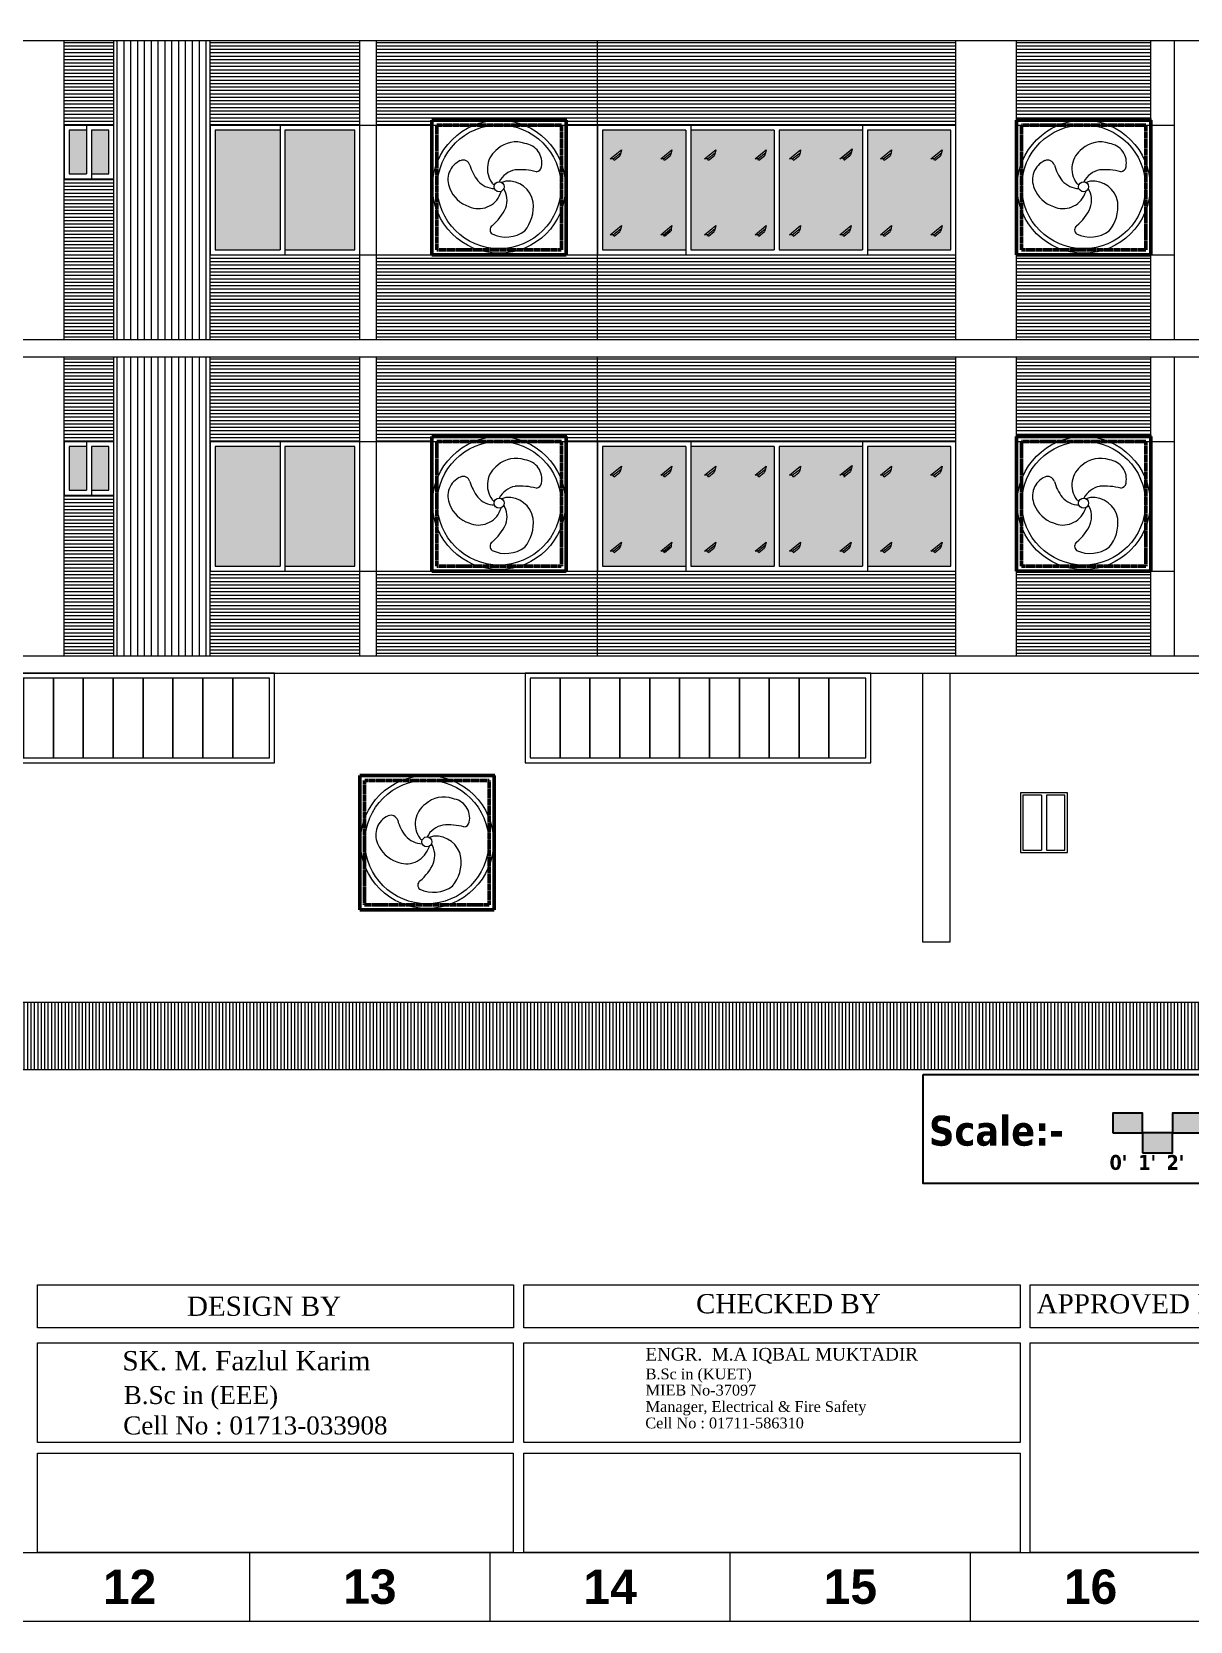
# Model space of a CAD drawing. Header units: inches. Extents: x -250485 to 735580, y -140410 to 288049.
# Drawn here: x 57502 to 57968, y 20931 to 21569 of the extents above; entities that cross this region are included whole.
import ezdxf

# ---------------------------------------------------------------- set-up
doc = ezdxf.new("R2010")
doc.units = ezdxf.units.IN
doc.header["$MEASUREMENT"] = 0
doc.linetypes.add('BORDER2', pattern=[0.875, 0.25, -0.125, 0.25, -0.125, 0, -0.125])
for name, color, linetype, lineweight in [('AN-TEXT', 251, 'Continuous', 15), ('DIM 01', 250, 'Continuous', 9), ('DIM_WORKING', 7, 'Continuous', 0), ('FIX', 251, 'Continuous', 0), ('Inline', 7, 'Continuous', 0), ('Layer1', 134, 'Continuous', 0), ('Line.1', 36, 'Continuous', 0), ('MAN', 215, 'Continuous', 0), ('Outline', 7, 'Continuous', 0), ('Rack', 160, 'BORDER2', 0), ('Scale', 7, 'Continuous', 0), ('Scale_Text', 7, 'Continuous', 0), ('St_Rod-Dim', 190, 'Continuous', 0), ('TEXT_TITLEBOX', 7, 'Continuous', 13), ('Titelblk', 7, 'Continuous', 25), ('TITLE', 7, 'Continuous', 20), ('Win', 5, 'Continuous', 0), ('window', 140, 'Continuous', 0)]:
    doc.layers.add(name, color=color, linetype=linetype, lineweight=lineweight)
doc.styles.add('isop', font='isocpeur.ttf')
doc.styles.add('SHT-TEXT-1', font='times.ttf', dxfattribs={"height": 12})
doc.styles.get("Standard").update_dxf_attribs({"font": 'arialbd.ttf', "height": 24})
pattern_1 = [(0, (48924.7229, 18004.5232), (4e-16, 1.375), [])]
pattern_2 = [(270, (46652.024, 24522.1427), (2.75, -7e-16), [])]
pattern_3 = [(0, (48924.7229, 18131.5232), (4e-16, 1.375), [])]

# ---------------------------------------------------------------- blocks, each defined once
blk = doc.blocks.new('g8')
at = {"layer": 'Rack', "lineweight": 50}
for p, q in [((-2237.15, -159.93), (-2182.83, -159.93)), ((-2183.15, -159.93), (-2237.15, -159.93)), ((-2237.15, -159.93), (-2237.15, -213.93)), ((-2237.15, -159.93), (-2183.15, -159.93)), ((-2237.15, -213.93), (-2237.15, -159.93)), ((-2185.15, -161.93), (-2235.15, -161.93)), ((-2235.15, -161.93), (-2235.15, -211.93)), ((-2185.15, -211.93), (-2185.15, -161.93)), ((-2183.15, -213.93), (-2183.15, -159.93)), ((-2183.15, -159.93), (-2183.15, -213.93)), ((-2237.15, -213.93), (-2183.15, -213.93)), ((-2183.15, -213.93), (-2237.15, -213.93)), ((-2235.15, -211.93), (-2185.15, -211.93))]:
    blk.add_line(p, q, dxfattribs=at)
at = {"layer": 'St_Rod-Dim'}
blk.add_circle((-2210.15, -186.63), 2.02, dxfattribs=at)
for centre, radius, start, end in [((-2205.02, -179.42), 9.83, 125.45733, 215.86411), ((-2203.43, -179.61), 10.97, 70.7391, 131.65081), ((-2200.81, -177.04), 7.85, 348.20588, 82.73372), ((-2222.33, -183.81), 8.37, 113.89653, 204.41673), ((-2224.59, -178.77), 2.84, 17.31439, 113.28367), ((-2204.7, -173.24), 17.81, 195.23483, 218.03396), ((-2211.86, -178.3), 9.06, 220.74847, 268.97354), ((-2202.02, -188.79), 9.06, 100.74847, 152.54319), ((-2206.3, -190.13), 5.87, 101.26979, 117.92253), ((-2206.54, -194.55), 10.22, 9.73521, 95.06303), ((-2201.62, -205.54), 25.74, 75.72027, 94.65583), ((-2195.41, -178.28), 2.32, 273.61749, 350.81204), ((-2218.33, -182.76), 12.47, 201.21481, 251.62959), ((-2218.4, -186.05), 9.37, 245.71292, 338.35315), ((-2223.6, -197.06), 15.93, 43.69926, 48.22003), ((-2213.52, -187.08), 4.53, 327.67715, 343.07376), ((-2216.03, -192.07), 9.06, 340.74847, 31.19176), ((-2225.17, -187.27), 19.34, 309.05993, 336.23344), ((-2211.55, -194.62), 15.19, 320.24426, 6.80133), ((-2211.73, -203.94), 2.07, 127.27682, 232.90318), ((-2207.47, -194.06), 12.78, 244.47868, 306.47052)]:
    blk.add_arc(centre, radius, start, end, dxfattribs=at)
at = {"layer": 'Win'}
for radius in [26.7, 24.85]:
    blk.add_circle((-2210.15, -186.63), radius, dxfattribs=at)
blk = doc.blocks.new('PAGE')
at = {"layer": 'Inline', "color": 252, "lineweight": 15}
blk.add_lwpolyline([(178051640.63, 22656441.11), (178051640.63, 22657235.79), (178050505.36, 22657235.79), (178050505.36, 22656441.11)], close=True, dxfattribs=at)
at = {"layer": 'Outline', "color": 252, "lineweight": 15}
blk.add_line((178050483.42, 22656424.24), (178051662.57, 22656424.24), dxfattribs=at)
at = {"layer": 'Scale', "color": 252, "lineweight": 9}
for p, q in [((178051190.99, 22656424.24), (178051190.99, 22656441.11)), ((178051249.99, 22656424.24), (178051249.99, 22656441.11)), ((178051308.99, 22656424.24), (178051308.99, 22656441.11)), ((178051367.98, 22656424.24), (178051367.98, 22656441.11))]:
    blk.add_line(p, q, dxfattribs=at)
at = {"layer": 'Scale_Text', "color": 252, "lineweight": 13, "char_height": 8.435, "width": 2.5102, "attachment_point": 5}
for s, insert in [('12', (178051161.49, 22656432.67)), ('13', (178051220.49, 22656432.67)), ('14', (178051279.49, 22656432.67)), ('15', (178051338.49, 22656432.67)), ('16', (178051397.48, 22656432.67))]:
    blk.add_mtext(s, dxfattribs=dict(at, insert=insert))
blk = doc.blocks.new('Title')
at = {"layer": 'Titelblk', "color": 3, "linetype": 'Continuous', "lineweight": 0, "xscale": 3.014611567961765, "yscale": 3.014611567959946, "zscale": 3.014611567966516}
blk.add_blockref('PAGE', (-536855255.8, -68388224), dxfattribs=at)

msp = doc.modelspace()

# ---------------------------------------------------------------- hatches: boundary and pattern name
at = {"layer": 'DIM 01', "lineweight": -2}
h = msp.add_hatch(color=2, dxfattribs=at)
h.dxf.hatch_style = 1
h.paths.add_polyline_path([(57948.37, 21135.07), (57936.37, 21135.07), (57936.37, 21127.13), (57948.37, 21127.13)])
h.paths.add_polyline_path([(57972.37, 21135.07), (57960.37, 21135.07), (57960.37, 21127.13), (57972.37, 21127.13)])
h.paths.add_polyline_path([(57984.37, 21127.13), (57972.37, 21127.13), (57972.37, 21119.19), (57984.37, 21119.19)])
h.paths.add_polyline_path([(57960.37, 21127.13), (57948.37, 21127.13), (57948.37, 21119.19), (57960.37, 21119.19)])
h.paths.add_polyline_path([(57996.37, 21135.07), (57984.37, 21135.07), (57984.37, 21127.13), (57996.37, 21127.13)])
at = {"layer": 'DIM_WORKING', "ltscale": 30}
h = msp.add_hatch(color=256, dxfattribs=at)
h.set_gradient(color1=(191, 203, 212), one_color=1, tint=1, name='CURVED')
h.paths.add_polyline_path([(57524.17, 21529.64), (57517.17, 21529.64), (57517.17, 21512.15), (57524.17, 21512.15)])
h.paths.add_polyline_path([(57533.17, 21529.64), (57526.17, 21529.64), (57526.17, 21512.15), (57533.17, 21512.15)])
h = msp.add_hatch(color=256, dxfattribs=at)
h.set_gradient(color1=(191, 203, 212), one_color=1, tint=1, name='CURVED')
h.paths.add_polyline_path([(57631.92, 21529.64), (57603.92, 21529.64), (57603.92, 21481.64), (57631.92, 21481.64)])
h.paths.add_polyline_path([(57601.92, 21529.64), (57575.92, 21529.64), (57575.92, 21481.64), (57601.92, 21481.64)])
h = msp.add_hatch(color=256, dxfattribs=at)
h.set_gradient(color1=(191, 203, 212), one_color=1, tint=1, name='CURVED')
h.paths.add_polyline_path([(57764.92, 21529.64), (57731.42, 21529.64), (57731.42, 21481.64), (57764.92, 21481.64)])
h.paths.add_polyline_path([(57754.82, 21518.1), (57759.3, 21521.76), (57759.06, 21520.59), (57758.66, 21519.36), (57756.37, 21517.55), (57755.92, 21518.12)], flags=16)
h.paths.add_polyline_path([(57738.39, 21519.36), (57736.1, 21517.55), (57735.66, 21518.12), (57734.55, 21518.1), (57739.03, 21521.76), (57738.79, 21520.59)], flags=16)
h.paths.add_polyline_path([(57759.3, 21491.31), (57759.06, 21490.14), (57759.06, 21489.23), (57758.66, 21488.92), (57756.37, 21487.11), (57755.93, 21487.68), (57754.85, 21487.68)], flags=16)
h.paths.add_polyline_path([(57739.03, 21491.31), (57738.79, 21490.14), (57738.39, 21488.92), (57736.1, 21487.11), (57735.66, 21487.68), (57734.55, 21487.65)], flags=16)
h.paths.add_polyline_path([(57766.92, 21481.64), (57800.42, 21481.64), (57800.42, 21529.64), (57766.92, 21529.64)])
h.paths.add_polyline_path([(57774.01, 21517.55), (57773.57, 21518.12), (57772.46, 21518.1), (57776.95, 21521.76), (57776.7, 21520.59), (57776.31, 21519.36)], flags=16)
h.paths.add_polyline_path([(57776.95, 21491.31), (57776.7, 21490.14), (57776.31, 21488.92), (57774.01, 21487.11), (57773.57, 21487.68), (57772.46, 21487.65)], flags=16)
h.paths.add_polyline_path([(57792.73, 21518.1), (57797.21, 21521.76), (57796.97, 21520.59), (57796.57, 21519.36), (57794.28, 21517.55), (57793.84, 21518.12)], flags=16)
h.paths.add_polyline_path([(57792.73, 21487.65), (57797.21, 21491.31), (57796.97, 21490.14), (57796.57, 21488.92), (57794.28, 21487.11), (57793.84, 21487.68)], flags=16)
h.paths.add_polyline_path([(57802.42, 21481.64), (57835.92, 21481.64), (57835.92, 21529.64), (57802.42, 21529.64)])
h.paths.add_polyline_path([(57811.04, 21491.31), (57810.8, 21490.14), (57810.4, 21488.92), (57808.11, 21487.11), (57807.66, 21487.68), (57806.55, 21487.65)], flags=16)
h.paths.add_polyline_path([(57808.11, 21517.55), (57807.66, 21518.12), (57806.55, 21518.1), (57811.04, 21521.76), (57810.8, 21520.59), (57810.4, 21519.36)], flags=16)
h.paths.add_polyline_path([(57831.08, 21519.69), (57828.78, 21517.89), (57828.37, 21517.55), (57830.67, 21519.36)], flags=16)
h.paths.add_polyline_path([(57826.82, 21487.65), (57831.31, 21491.31), (57831.06, 21490.14), (57830.67, 21488.92), (57828.37, 21487.11), (57827.93, 21487.68)], flags=16)
h.paths.add_polyline_path([(57871.42, 21529.64), (57837.92, 21529.64), (57837.92, 21481.64), (57871.42, 21481.64)])
h.paths.add_polyline_path([(57847.58, 21491.31), (57847.34, 21490.14), (57846.94, 21488.92), (57844.65, 21487.11), (57844.21, 21487.68), (57843.1, 21487.65)], flags=16)
h.paths.add_polyline_path([(57867.85, 21491.31), (57867.61, 21490.14), (57867.21, 21488.92), (57864.92, 21487.11), (57864.47, 21487.68), (57863.37, 21487.65)], flags=16)
h.paths.add_polyline_path([(57863.37, 21518.1), (57867.85, 21521.76), (57867.61, 21520.59), (57867.21, 21519.36), (57864.92, 21517.55), (57864.47, 21518.12)], flags=16)
h.paths.add_polyline_path([(57844.65, 21517.55), (57844.21, 21518.12), (57843.1, 21518.1), (57847.58, 21521.76), (57847.34, 21520.59), (57846.94, 21519.36)], flags=16)
h = msp.add_hatch(color=256, dxfattribs=at)
h.set_gradient(color1=(191, 203, 212), one_color=1, tint=1, name='CURVED')
h.paths.add_polyline_path([(57524.17, 21402.64), (57517.17, 21402.64), (57517.17, 21385.15), (57524.17, 21385.15)])
h.paths.add_polyline_path([(57533.17, 21402.64), (57526.17, 21402.64), (57526.17, 21385.15), (57533.17, 21385.15)])
h = msp.add_hatch(color=256, dxfattribs=at)
h.set_gradient(color1=(191, 203, 212), one_color=1, tint=1, name='CURVED')
h.paths.add_polyline_path([(57631.92, 21402.64), (57603.92, 21402.64), (57603.92, 21354.64), (57631.92, 21354.64)])
h.paths.add_polyline_path([(57601.92, 21402.64), (57575.92, 21402.64), (57575.92, 21354.64), (57601.92, 21354.64)])
h = msp.add_hatch(color=256, dxfattribs=at)
h.set_gradient(color1=(191, 203, 212), one_color=1, tint=1, name='CURVED')
h.paths.add_polyline_path([(57764.92, 21402.64), (57731.42, 21402.64), (57731.42, 21354.64), (57764.92, 21354.64)])
h.paths.add_polyline_path([(57754.82, 21391.1), (57759.3, 21394.76), (57759.06, 21393.59), (57758.66, 21392.36), (57756.37, 21390.55), (57755.92, 21391.12)], flags=16)
h.paths.add_polyline_path([(57738.39, 21392.36), (57736.1, 21390.55), (57735.66, 21391.12), (57734.55, 21391.1), (57739.03, 21394.76), (57738.79, 21393.59)], flags=16)
h.paths.add_polyline_path([(57759.3, 21364.31), (57759.06, 21363.14), (57759.06, 21362.23), (57758.66, 21361.92), (57756.37, 21360.11), (57755.93, 21360.68), (57754.85, 21360.68)], flags=16)
h.paths.add_polyline_path([(57739.03, 21364.31), (57738.79, 21363.14), (57738.39, 21361.92), (57736.1, 21360.11), (57735.66, 21360.68), (57734.55, 21360.65)], flags=16)
h.paths.add_polyline_path([(57766.92, 21354.64), (57800.42, 21354.64), (57800.42, 21402.64), (57766.92, 21402.64)])
h.paths.add_polyline_path([(57774.01, 21390.55), (57773.57, 21391.12), (57772.46, 21391.1), (57776.95, 21394.76), (57776.7, 21393.59), (57776.31, 21392.36)], flags=16)
h.paths.add_polyline_path([(57776.95, 21364.31), (57776.7, 21363.14), (57776.31, 21361.92), (57774.01, 21360.11), (57773.57, 21360.68), (57772.46, 21360.65)], flags=16)
h.paths.add_polyline_path([(57792.73, 21391.1), (57797.21, 21394.76), (57796.97, 21393.59), (57796.57, 21392.36), (57794.28, 21390.55), (57793.84, 21391.12)], flags=16)
h.paths.add_polyline_path([(57792.73, 21360.65), (57797.21, 21364.31), (57796.97, 21363.14), (57796.57, 21361.92), (57794.28, 21360.11), (57793.84, 21360.68)], flags=16)
h.paths.add_polyline_path([(57802.42, 21354.64), (57835.92, 21354.64), (57835.92, 21402.64), (57802.42, 21402.64)])
h.paths.add_polyline_path([(57811.04, 21364.31), (57810.8, 21363.14), (57810.4, 21361.92), (57808.11, 21360.11), (57807.66, 21360.68), (57806.55, 21360.65)], flags=16)
h.paths.add_polyline_path([(57808.11, 21390.55), (57807.66, 21391.12), (57806.55, 21391.1), (57811.04, 21394.76), (57810.8, 21393.59), (57810.4, 21392.36)], flags=16)
h.paths.add_polyline_path([(57831.08, 21392.69), (57828.78, 21390.89), (57828.37, 21390.55), (57830.67, 21392.36)], flags=16)
h.paths.add_polyline_path([(57826.82, 21360.65), (57831.31, 21364.31), (57831.06, 21363.14), (57830.67, 21361.92), (57828.37, 21360.11), (57827.93, 21360.68)], flags=16)
h.paths.add_polyline_path([(57871.42, 21402.64), (57837.92, 21402.64), (57837.92, 21354.64), (57871.42, 21354.64)])
h.paths.add_polyline_path([(57847.58, 21364.31), (57847.34, 21363.14), (57846.94, 21361.92), (57844.65, 21360.11), (57844.21, 21360.68), (57843.1, 21360.65)], flags=16)
h.paths.add_polyline_path([(57867.85, 21364.31), (57867.61, 21363.14), (57867.21, 21361.92), (57864.92, 21360.11), (57864.47, 21360.68), (57863.37, 21360.65)], flags=16)
h.paths.add_polyline_path([(57863.37, 21391.1), (57867.85, 21394.76), (57867.61, 21393.59), (57867.21, 21392.36), (57864.92, 21390.55), (57864.47, 21391.12)], flags=16)
h.paths.add_polyline_path([(57844.65, 21390.55), (57844.21, 21391.12), (57843.1, 21391.1), (57847.58, 21394.76), (57847.34, 21393.59), (57846.94, 21392.36)], flags=16)
at = {"layer": 'FIX', "ltscale": 30}
h = msp.add_hatch(dxfattribs=at)
h.set_pattern_fill('ANSI31', color=256, scale=11, angle=315, style=0)
h.set_pattern_definition(pattern_3)
h.paths.add_polyline_path([(57535.17, 21565.64), (57515.17, 21565.64), (57515.17, 21531.64), (57535.17, 21531.64)])
h = msp.add_hatch(dxfattribs=at)
h.set_pattern_fill('ANSI31', color=256, scale=11, angle=315, style=0)
h.set_pattern_definition(pattern_3)
h.paths.add_polyline_path([(57633.92, 21565.64), (57573.92, 21565.64), (57573.92, 21531.64), (57633.92, 21531.64)])
h = msp.add_hatch(dxfattribs=at)
h.set_pattern_fill('ANSI31', color=256, scale=11, angle=315, style=0)
h.set_pattern_definition(pattern_3)
h.paths.add_polyline_path([(57729.42, 21565.64), (57640.67, 21565.64), (57640.67, 21531.64), (57662.92, 21531.64), (57662.92, 21533.64), (57716.92, 21533.64), (57716.92, 21531.64), (57729.42, 21531.64)])
h = msp.add_hatch(dxfattribs=at)
h.set_pattern_fill('ANSI31', color=256, scale=11, angle=315, style=0)
h.set_pattern_definition(pattern_3)
h.paths.add_polyline_path([(57873.42, 21565.64), (57729.42, 21565.64), (57729.42, 21531.64), (57873.42, 21531.64)])
h = msp.add_hatch(dxfattribs=at)
h.set_pattern_fill('ANSI31', color=256, scale=11, angle=315, style=0)
h.set_pattern_definition(pattern_3)
h.paths.add_polyline_path([(57951.71, 21565.64), (57897.71, 21565.64), (57897.71, 21533.64), (57951.71, 21533.64)])
h = msp.add_hatch(dxfattribs=at)
h.set_pattern_fill('ANSI31', color=256, scale=11, angle=315, style=0)
h.set_pattern_definition(pattern_3)
h.paths.add_polyline_path([(57535.17, 21510.15), (57515.17, 21510.15), (57515.17, 21445.64), (57535.17, 21445.64)])
h = msp.add_hatch(dxfattribs=at)
h.set_pattern_fill('ANSI31', color=256, scale=11, angle=315, style=0)
h.set_pattern_definition(pattern_3)
h.paths.add_polyline_path([(57633.92, 21479.64), (57573.92, 21479.64), (57573.92, 21445.64), (57633.92, 21445.64)])
h = msp.add_hatch(dxfattribs=at)
h.set_pattern_fill('ANSI31', color=256, scale=11, angle=315, style=0)
h.set_pattern_definition(pattern_3)
h.paths.add_polyline_path([(57729.42, 21479.64), (57640.67, 21479.64), (57640.67, 21445.64), (57729.42, 21445.64)])
h = msp.add_hatch(dxfattribs=at)
h.set_pattern_fill('ANSI31', color=256, scale=11, angle=315, style=0)
h.set_pattern_definition(pattern_3)
h.paths.add_polyline_path([(57873.42, 21479.64), (57729.42, 21479.64), (57729.42, 21445.64), (57873.42, 21445.64)])
h = msp.add_hatch(dxfattribs=at)
h.set_pattern_fill('ANSI31', color=256, scale=11, angle=315, style=0)
h.set_pattern_definition(pattern_3)
h.paths.add_polyline_path([(57951.71, 21479.64), (57897.71, 21479.64), (57897.71, 21445.64), (57951.71, 21445.64)])
h = msp.add_hatch(dxfattribs=at)
h.set_pattern_fill('ANSI31', color=256, scale=11, angle=315, style=0)
h.set_pattern_definition(pattern_1)
h.paths.add_polyline_path([(57535.17, 21438.64), (57515.17, 21438.64), (57515.17, 21404.64), (57535.17, 21404.64)])
h = msp.add_hatch(dxfattribs=at)
h.set_pattern_fill('ANSI31', color=256, scale=11, angle=315, style=0)
h.set_pattern_definition(pattern_1)
h.paths.add_polyline_path([(57633.92, 21438.64), (57573.92, 21438.64), (57573.92, 21404.64), (57633.92, 21404.64)])
h = msp.add_hatch(dxfattribs=at)
h.set_pattern_fill('ANSI31', color=256, scale=11, angle=315, style=0)
h.set_pattern_definition(pattern_1)
h.paths.add_polyline_path([(57729.42, 21438.64), (57640.67, 21438.64), (57640.67, 21404.64), (57662.92, 21404.64), (57662.92, 21406.64), (57716.92, 21406.64), (57716.92, 21404.64), (57729.42, 21404.64)])
h = msp.add_hatch(dxfattribs=at)
h.set_pattern_fill('ANSI31', color=256, scale=11, angle=315, style=0)
h.set_pattern_definition(pattern_1)
h.paths.add_polyline_path([(57873.42, 21438.64), (57729.42, 21438.64), (57729.42, 21404.64), (57873.42, 21404.64)])
h = msp.add_hatch(dxfattribs=at)
h.set_pattern_fill('ANSI31', color=256, scale=11, angle=315, style=0)
h.set_pattern_definition(pattern_1)
h.paths.add_polyline_path([(57951.71, 21438.64), (57897.71, 21438.64), (57897.71, 21406.64), (57951.71, 21406.64)])
h = msp.add_hatch(dxfattribs=at)
h.set_pattern_fill('ANSI31', color=256, scale=11, angle=315, style=0)
h.set_pattern_definition(pattern_1)
h.paths.add_polyline_path([(57535.17, 21383.15), (57515.17, 21383.15), (57515.17, 21318.64), (57535.17, 21318.64)])
h = msp.add_hatch(dxfattribs=at)
h.set_pattern_fill('ANSI31', color=256, scale=11, angle=315, style=0)
h.set_pattern_definition(pattern_1)
h.paths.add_polyline_path([(57633.92, 21352.64), (57573.92, 21352.64), (57573.92, 21318.64), (57633.92, 21318.64)])
h = msp.add_hatch(dxfattribs=at)
h.set_pattern_fill('ANSI31', color=256, scale=11, angle=315, style=0)
h.set_pattern_definition(pattern_1)
h.paths.add_polyline_path([(57729.42, 21352.64), (57640.67, 21352.64), (57640.67, 21318.64), (57729.42, 21318.64)])
h = msp.add_hatch(dxfattribs=at)
h.set_pattern_fill('ANSI31', color=256, scale=11, angle=315, style=0)
h.set_pattern_definition(pattern_1)
h.paths.add_polyline_path([(57873.42, 21352.64), (57729.42, 21352.64), (57729.42, 21318.64), (57873.42, 21318.64)])
h = msp.add_hatch(dxfattribs=at)
h.set_pattern_fill('ANSI31', color=256, scale=11, angle=315, style=0)
h.set_pattern_definition(pattern_1)
h.paths.add_polyline_path([(57951.71, 21352.64), (57897.71, 21352.64), (57897.71, 21318.64), (57951.71, 21318.64)])
at = {"layer": 'Line.1', "ltscale": 30}
h = msp.add_hatch(dxfattribs=at)
h.set_pattern_fill('ANSI31', color=256, scale=11, angle=225, style=0)
h.set_pattern_definition([(270, (48924.7229, 18004.5232), (1.375, -3e-16), [])])
h.paths.add_polyline_path([(58169.17, 21152.64), (58100.92, 21179.64), (56612.69, 21179.64), (56555.72, 21152.64)])
at = {"layer": 'MAN', "ltscale": 30}
h = msp.add_hatch(dxfattribs=at)
h.set_pattern_fill('ANSI31', color=256, scale=22, angle=225, style=0)
h.set_pattern_definition(pattern_2)
h.paths.add_polyline_path([(57573.92, 21565.64), (57535.17, 21565.64), (57535.17, 21445.64), (57573.92, 21445.64)])
h = msp.add_hatch(dxfattribs=at)
h.set_pattern_fill('ANSI31', color=256, scale=22, angle=225, style=0)
h.set_pattern_definition(pattern_2)
h.paths.add_polyline_path([(57573.92, 21438.64), (57535.17, 21438.64), (57535.17, 21318.64), (57573.92, 21318.64)])

# ---------------------------------------------------------------- linework, layer by layer
at = {"layer": 'DIM 01', "color": 7, "lineweight": -2}
for points in [[(57860.23, 21150.55), (58192.86, 21150.55), (58192.86, 21106.78), (57860.23, 21106.78)], [(57936.37, 21127.13), (57948.37, 21127.13), (57948.37, 21135.07), (57936.37, 21135.07)], [(57960.37, 21127.13), (57972.37, 21127.13), (57972.37, 21135.07), (57960.37, 21135.07)], [(57948.37, 21119.19), (57960.37, 21119.19), (57960.37, 21127.13), (57948.37, 21127.13)]]:
    msp.add_lwpolyline(points, close=True, dxfattribs=at)
at = {"layer": 'DIM_WORKING', "ltscale": 30}
for points in [[(57716.92, 21533.64), (57662.92, 21533.64), (57662.92, 21479.64), (57716.92, 21479.64)], [(57951.71, 21533.64), (57897.71, 21533.64), (57897.71, 21479.64), (57951.71, 21479.64)], [(57716.92, 21406.64), (57662.92, 21406.64), (57662.92, 21352.64), (57716.92, 21352.64)], [(57951.71, 21406.64), (57897.71, 21406.64), (57897.71, 21352.64), (57951.71, 21352.64)], [(57687.92, 21270.64), (57633.92, 21270.64), (57633.92, 21216.64), (57687.92, 21216.64)]]:
    msp.add_lwpolyline(points, close=True, dxfattribs=at)
at = {"layer": 'FIX', "ltscale": 30}
for p, q in [((57515.17, 21445.64), (57515.17, 21565.64)), ((57535.17, 21445.64), (57535.17, 21565.64)), ((57573.92, 21445.64), (57573.92, 21565.64)), ((57633.92, 21445.64), (57633.92, 21565.64)), ((57640.67, 21445.64), (57640.67, 21565.64)), ((57729.42, 21445.64), (57729.42, 21565.64)), ((57873.42, 21445.64), (57873.42, 21565.64)), ((57897.71, 21445.64), (57897.71, 21565.64)), ((57951.71, 21445.64), (57951.71, 21565.64)), ((57961.17, 21445.64), (57961.17, 21565.64)), ((57515.17, 21318.64), (57515.17, 21438.64)), ((57535.17, 21318.64), (57535.17, 21438.64)), ((57573.92, 21318.64), (57573.92, 21438.64)), ((57633.92, 21318.64), (57633.92, 21438.64)), ((57640.67, 21318.64), (57640.67, 21438.64)), ((57729.42, 21318.64), (57729.42, 21438.64)), ((57873.42, 21318.64), (57873.42, 21438.64)), ((57897.71, 21318.64), (57897.71, 21438.64)), ((57951.71, 21318.64), (57951.71, 21438.64)), ((57961.17, 21318.64), (57961.17, 21438.64))]:
    msp.add_line(p, q, dxfattribs=at)
for points in [[(57573.92, 21531.64), (57873.42, 21531.64)], [(57897.71, 21531.64), (57961.17, 21531.64)], [(57573.92, 21479.64), (57873.42, 21479.64)], [(57897.71, 21479.64), (57961.17, 21479.64)], [(56612.69, 21445.64), (58136.92, 21445.64)], [(56612.69, 21438.64), (58136.92, 21438.64)], [(57573.92, 21404.64), (57873.42, 21404.64)], [(57897.71, 21404.64), (57961.17, 21404.64)], [(57573.92, 21352.64), (57873.42, 21352.64)], [(57897.71, 21352.64), (57961.17, 21352.64)], [(56612.69, 21318.64), (58136.92, 21318.64)], [(56612.69, 21318.64), (58100.92, 21318.64)], [(56612.69, 21311.64), (58100.92, 21311.64)], [(56612.69, 21179.64), (58100.92, 21179.64)]]:
    msp.add_lwpolyline(points, dxfattribs=at)
at = {"layer": 'Layer1', "ltscale": 30}
for p, q in [((57734.55, 21518.1), (57739.03, 21521.76)), ((57735.67, 21518.12), (57738.79, 21520.59)), ((57738.79, 21520.59), (57738.39, 21519.36)), ((57739.03, 21521.76), (57738.79, 21520.59)), ((57754.82, 21518.1), (57759.3, 21521.76)), ((57754.82, 21518.1), (57759.3, 21521.76)), ((57755.93, 21518.12), (57759.06, 21520.59)), ((57755.93, 21518.12), (57759.06, 21520.59)), ((57759.06, 21520.59), (57758.66, 21519.36)), ((57759.3, 21521.76), (57759.06, 21520.59)), ((57772.46, 21518.1), (57776.95, 21521.76)), ((57772.46, 21518.1), (57776.95, 21521.76)), ((57773.58, 21518.12), (57776.7, 21520.59)), ((57773.58, 21518.12), (57776.7, 21520.59)), ((57776.7, 21520.59), (57776.31, 21519.36)), ((57776.95, 21521.76), (57776.7, 21520.59)), ((57792.73, 21518.1), (57797.21, 21521.76)), ((57792.73, 21518.1), (57797.21, 21521.76)), ((57793.84, 21518.12), (57796.97, 21520.59)), ((57793.84, 21518.12), (57796.97, 21520.59)), ((57796.97, 21520.59), (57796.57, 21519.36)), ((57797.21, 21521.76), (57796.97, 21520.59)), ((57806.55, 21518.1), (57811.04, 21521.76)), ((57806.55, 21518.1), (57811.04, 21521.76)), ((57807.67, 21518.12), (57810.8, 21520.59)), ((57807.67, 21518.12), (57810.8, 21520.59)), ((57810.8, 21520.59), (57810.4, 21519.36)), ((57811.04, 21521.76), (57810.8, 21520.59)), ((57826.82, 21518.1), (57831.31, 21521.76)), ((57827.23, 21518.43), (57831.72, 21522.09)), ((57827.94, 21518.12), (57831.06, 21520.59)), ((57828.35, 21518.46), (57831.47, 21520.92)), ((57831.47, 21520.92), (57831.08, 21519.69)), ((57831.72, 21522.09), (57831.47, 21520.92)), ((57843.1, 21518.1), (57847.58, 21521.76)), ((57843.1, 21518.1), (57847.58, 21521.76)), ((57844.21, 21518.12), (57847.34, 21520.59)), ((57844.21, 21518.12), (57847.34, 21520.59)), ((57847.34, 21520.59), (57846.94, 21519.36)), ((57847.58, 21521.76), (57847.34, 21520.59)), ((57863.37, 21518.1), (57867.85, 21521.76)), ((57863.37, 21518.1), (57867.85, 21521.76)), ((57864.48, 21518.12), (57867.61, 21520.59)), ((57864.48, 21518.12), (57867.61, 21520.59)), ((57867.61, 21520.59), (57867.21, 21519.36)), ((57867.85, 21521.76), (57867.61, 21520.59)), ((57735.66, 21518.12), (57734.55, 21518.1)), ((57736.1, 21517.55), (57735.66, 21518.12)), ((57736.1, 21517.55), (57738.39, 21519.36)), ((57755.92, 21518.12), (57754.82, 21518.1)), ((57756.37, 21517.55), (57755.92, 21518.12)), ((57756.37, 21517.55), (57758.66, 21519.36)), ((57756.37, 21517.55), (57758.66, 21519.36)), ((57773.57, 21518.12), (57772.46, 21518.1)), ((57774.01, 21517.55), (57773.57, 21518.12)), ((57774.01, 21517.55), (57776.31, 21519.36)), ((57774.01, 21517.55), (57776.31, 21519.36)), ((57793.84, 21518.12), (57792.73, 21518.1)), ((57794.28, 21517.55), (57793.84, 21518.12)), ((57794.28, 21517.55), (57796.57, 21519.36)), ((57794.28, 21517.55), (57796.57, 21519.36)), ((57807.66, 21518.12), (57806.55, 21518.1)), ((57808.11, 21517.55), (57807.66, 21518.12)), ((57808.11, 21517.55), (57810.4, 21519.36)), ((57808.11, 21517.55), (57810.4, 21519.36)), ((57828.34, 21518.45), (57827.23, 21518.43)), ((57828.78, 21517.89), (57828.34, 21518.45)), ((57828.37, 21517.55), (57830.67, 21519.36)), ((57828.78, 21517.89), (57831.08, 21519.69)), ((57844.21, 21518.12), (57843.1, 21518.1)), ((57844.65, 21517.55), (57844.21, 21518.12)), ((57844.65, 21517.55), (57846.94, 21519.36)), ((57844.65, 21517.55), (57846.94, 21519.36)), ((57864.47, 21518.12), (57863.37, 21518.1)), ((57864.92, 21517.55), (57864.47, 21518.12)), ((57864.92, 21517.55), (57867.21, 21519.36)), ((57864.92, 21517.55), (57867.21, 21519.36)), ((57734.55, 21487.65), (57739.03, 21491.31)), ((57734.55, 21487.65), (57739.03, 21491.31)), ((57735.67, 21487.68), (57738.79, 21490.14)), ((57735.67, 21487.68), (57738.79, 21490.14)), ((57736.1, 21487.11), (57738.39, 21488.92)), ((57736.1, 21487.11), (57738.39, 21488.92)), ((57738.79, 21490.14), (57738.39, 21488.92)), ((57739.03, 21491.31), (57738.79, 21490.14)), ((57754.82, 21487.65), (57759.3, 21491.31)), ((57755.93, 21487.68), (57759.06, 21490.14)), ((57756.37, 21487.11), (57758.66, 21488.92)), ((57758.66, 21488.92), (57756.37, 21487.11)), ((57759.06, 21489.23), (57758.66, 21488.92)), ((57759.3, 21491.31), (57759.06, 21490.14)), ((57759.06, 21490.14), (57759.06, 21489.23)), ((57772.46, 21487.65), (57776.95, 21491.31)), ((57772.46, 21487.65), (57776.95, 21491.31)), ((57773.58, 21487.68), (57776.7, 21490.14)), ((57773.58, 21487.68), (57776.7, 21490.14)), ((57774.01, 21487.11), (57776.31, 21488.92)), ((57774.01, 21487.11), (57776.31, 21488.92)), ((57776.7, 21490.14), (57776.31, 21488.92)), ((57776.95, 21491.31), (57776.7, 21490.14)), ((57792.73, 21487.65), (57797.21, 21491.31)), ((57792.73, 21487.65), (57797.21, 21491.31)), ((57793.84, 21487.68), (57796.97, 21490.14)), ((57793.84, 21487.68), (57796.97, 21490.14)), ((57794.28, 21487.11), (57796.57, 21488.92)), ((57794.28, 21487.11), (57796.57, 21488.92)), ((57796.97, 21490.14), (57796.57, 21488.92)), ((57797.21, 21491.31), (57796.97, 21490.14)), ((57806.55, 21487.65), (57811.04, 21491.31)), ((57806.55, 21487.65), (57811.04, 21491.31)), ((57807.67, 21487.68), (57810.8, 21490.14)), ((57807.67, 21487.68), (57810.8, 21490.14)), ((57808.11, 21487.11), (57810.4, 21488.92)), ((57808.11, 21487.11), (57810.4, 21488.92)), ((57810.8, 21490.14), (57810.4, 21488.92)), ((57811.04, 21491.31), (57810.8, 21490.14)), ((57826.82, 21487.65), (57831.31, 21491.31)), ((57826.82, 21487.65), (57831.31, 21491.31)), ((57827.94, 21487.68), (57831.06, 21490.14)), ((57827.94, 21487.68), (57831.06, 21490.14)), ((57828.37, 21487.11), (57830.67, 21488.92)), ((57828.37, 21487.11), (57830.67, 21488.92)), ((57831.06, 21490.14), (57830.67, 21488.92)), ((57831.31, 21491.31), (57831.06, 21490.14)), ((57843.1, 21487.65), (57847.58, 21491.31)), ((57843.1, 21487.65), (57847.58, 21491.31)), ((57844.21, 21487.68), (57847.34, 21490.14)), ((57844.21, 21487.68), (57847.34, 21490.14)), ((57844.65, 21487.11), (57846.94, 21488.92)), ((57844.65, 21487.11), (57846.94, 21488.92)), ((57847.34, 21490.14), (57846.94, 21488.92)), ((57847.58, 21491.31), (57847.34, 21490.14)), ((57863.37, 21487.65), (57867.85, 21491.31)), ((57863.37, 21487.65), (57867.85, 21491.31)), ((57864.48, 21487.68), (57867.61, 21490.14)), ((57864.48, 21487.68), (57867.61, 21490.14)), ((57864.92, 21487.11), (57867.21, 21488.92)), ((57864.92, 21487.11), (57867.21, 21488.92)), ((57867.61, 21490.14), (57867.21, 21488.92)), ((57867.85, 21491.31), (57867.61, 21490.14)), ((57735.66, 21487.68), (57734.55, 21487.65)), ((57736.1, 21487.11), (57735.66, 21487.68)), ((57755.93, 21487.68), (57754.82, 21487.68)), ((57756.37, 21487.11), (57755.93, 21487.68)), ((57773.57, 21487.68), (57772.46, 21487.65)), ((57774.01, 21487.11), (57773.57, 21487.68)), ((57793.84, 21487.68), (57792.73, 21487.65)), ((57794.28, 21487.11), (57793.84, 21487.68)), ((57807.66, 21487.68), (57806.55, 21487.65)), ((57808.11, 21487.11), (57807.66, 21487.68)), ((57827.93, 21487.68), (57826.82, 21487.65)), ((57828.37, 21487.11), (57827.93, 21487.68)), ((57844.21, 21487.68), (57843.1, 21487.65)), ((57844.65, 21487.11), (57844.21, 21487.68)), ((57864.47, 21487.68), (57863.37, 21487.65)), ((57864.92, 21487.11), (57864.47, 21487.68)), ((57734.55, 21391.1), (57739.03, 21394.76)), ((57735.67, 21391.12), (57738.79, 21393.59)), ((57738.79, 21393.59), (57738.39, 21392.36)), ((57739.03, 21394.76), (57738.79, 21393.59)), ((57754.82, 21391.1), (57759.3, 21394.76)), ((57754.82, 21391.1), (57759.3, 21394.76)), ((57755.93, 21391.12), (57759.06, 21393.59)), ((57755.93, 21391.12), (57759.06, 21393.59)), ((57759.06, 21393.59), (57758.66, 21392.36)), ((57759.3, 21394.76), (57759.06, 21393.59)), ((57772.46, 21391.1), (57776.95, 21394.76)), ((57772.46, 21391.1), (57776.95, 21394.76)), ((57773.58, 21391.12), (57776.7, 21393.59)), ((57773.58, 21391.12), (57776.7, 21393.59)), ((57776.7, 21393.59), (57776.31, 21392.36)), ((57776.95, 21394.76), (57776.7, 21393.59)), ((57792.73, 21391.1), (57797.21, 21394.76)), ((57792.73, 21391.1), (57797.21, 21394.76)), ((57793.84, 21391.12), (57796.97, 21393.59)), ((57793.84, 21391.12), (57796.97, 21393.59)), ((57796.97, 21393.59), (57796.57, 21392.36)), ((57797.21, 21394.76), (57796.97, 21393.59)), ((57806.55, 21391.1), (57811.04, 21394.76)), ((57806.55, 21391.1), (57811.04, 21394.76)), ((57807.67, 21391.12), (57810.8, 21393.59)), ((57807.67, 21391.12), (57810.8, 21393.59)), ((57810.8, 21393.59), (57810.4, 21392.36)), ((57811.04, 21394.76), (57810.8, 21393.59)), ((57826.82, 21391.1), (57831.31, 21394.76)), ((57827.23, 21391.43), (57831.72, 21395.09)), ((57827.94, 21391.12), (57831.06, 21393.59)), ((57828.35, 21391.46), (57831.47, 21393.92)), ((57831.47, 21393.92), (57831.08, 21392.69)), ((57831.72, 21395.09), (57831.47, 21393.92)), ((57843.1, 21391.1), (57847.58, 21394.76)), ((57843.1, 21391.1), (57847.58, 21394.76)), ((57844.21, 21391.12), (57847.34, 21393.59)), ((57844.21, 21391.12), (57847.34, 21393.59)), ((57847.34, 21393.59), (57846.94, 21392.36)), ((57847.58, 21394.76), (57847.34, 21393.59)), ((57863.37, 21391.1), (57867.85, 21394.76)), ((57863.37, 21391.1), (57867.85, 21394.76)), ((57864.48, 21391.12), (57867.61, 21393.59)), ((57864.48, 21391.12), (57867.61, 21393.59)), ((57867.61, 21393.59), (57867.21, 21392.36)), ((57867.85, 21394.76), (57867.61, 21393.59)), ((57735.66, 21391.12), (57734.55, 21391.1)), ((57736.1, 21390.55), (57735.66, 21391.12)), ((57736.1, 21390.55), (57738.39, 21392.36)), ((57755.92, 21391.12), (57754.82, 21391.1)), ((57756.37, 21390.55), (57755.92, 21391.12)), ((57756.37, 21390.55), (57758.66, 21392.36)), ((57756.37, 21390.55), (57758.66, 21392.36)), ((57773.57, 21391.12), (57772.46, 21391.1)), ((57774.01, 21390.55), (57773.57, 21391.12)), ((57774.01, 21390.55), (57776.31, 21392.36)), ((57774.01, 21390.55), (57776.31, 21392.36)), ((57793.84, 21391.12), (57792.73, 21391.1)), ((57794.28, 21390.55), (57793.84, 21391.12)), ((57794.28, 21390.55), (57796.57, 21392.36)), ((57794.28, 21390.55), (57796.57, 21392.36)), ((57807.66, 21391.12), (57806.55, 21391.1)), ((57808.11, 21390.55), (57807.66, 21391.12)), ((57808.11, 21390.55), (57810.4, 21392.36)), ((57808.11, 21390.55), (57810.4, 21392.36)), ((57828.34, 21391.45), (57827.23, 21391.43)), ((57828.78, 21390.89), (57828.34, 21391.45)), ((57828.37, 21390.55), (57830.67, 21392.36)), ((57828.78, 21390.89), (57831.08, 21392.69)), ((57844.21, 21391.12), (57843.1, 21391.1)), ((57844.65, 21390.55), (57844.21, 21391.12)), ((57844.65, 21390.55), (57846.94, 21392.36)), ((57844.65, 21390.55), (57846.94, 21392.36)), ((57864.47, 21391.12), (57863.37, 21391.1)), ((57864.92, 21390.55), (57864.47, 21391.12)), ((57864.92, 21390.55), (57867.21, 21392.36)), ((57864.92, 21390.55), (57867.21, 21392.36)), ((57734.55, 21360.65), (57739.03, 21364.31)), ((57734.55, 21360.65), (57739.03, 21364.31)), ((57735.67, 21360.68), (57738.79, 21363.14)), ((57735.67, 21360.68), (57738.79, 21363.14)), ((57736.1, 21360.11), (57738.39, 21361.92)), ((57736.1, 21360.11), (57738.39, 21361.92)), ((57738.79, 21363.14), (57738.39, 21361.92)), ((57739.03, 21364.31), (57738.79, 21363.14)), ((57754.82, 21360.65), (57759.3, 21364.31)), ((57755.93, 21360.68), (57759.06, 21363.14)), ((57756.37, 21360.11), (57758.66, 21361.92)), ((57758.66, 21361.92), (57756.37, 21360.11)), ((57759.06, 21362.23), (57758.66, 21361.92)), ((57759.3, 21364.31), (57759.06, 21363.14)), ((57759.06, 21363.14), (57759.06, 21362.23)), ((57772.46, 21360.65), (57776.95, 21364.31)), ((57772.46, 21360.65), (57776.95, 21364.31)), ((57773.58, 21360.68), (57776.7, 21363.14)), ((57773.58, 21360.68), (57776.7, 21363.14)), ((57774.01, 21360.11), (57776.31, 21361.92)), ((57774.01, 21360.11), (57776.31, 21361.92)), ((57776.7, 21363.14), (57776.31, 21361.92)), ((57776.95, 21364.31), (57776.7, 21363.14)), ((57792.73, 21360.65), (57797.21, 21364.31)), ((57792.73, 21360.65), (57797.21, 21364.31)), ((57793.84, 21360.68), (57796.97, 21363.14)), ((57793.84, 21360.68), (57796.97, 21363.14)), ((57794.28, 21360.11), (57796.57, 21361.92)), ((57794.28, 21360.11), (57796.57, 21361.92)), ((57796.97, 21363.14), (57796.57, 21361.92)), ((57797.21, 21364.31), (57796.97, 21363.14)), ((57806.55, 21360.65), (57811.04, 21364.31)), ((57806.55, 21360.65), (57811.04, 21364.31)), ((57807.67, 21360.68), (57810.8, 21363.14)), ((57807.67, 21360.68), (57810.8, 21363.14)), ((57808.11, 21360.11), (57810.4, 21361.92)), ((57808.11, 21360.11), (57810.4, 21361.92)), ((57810.8, 21363.14), (57810.4, 21361.92)), ((57811.04, 21364.31), (57810.8, 21363.14)), ((57826.82, 21360.65), (57831.31, 21364.31)), ((57826.82, 21360.65), (57831.31, 21364.31)), ((57827.94, 21360.68), (57831.06, 21363.14)), ((57827.94, 21360.68), (57831.06, 21363.14)), ((57828.37, 21360.11), (57830.67, 21361.92)), ((57828.37, 21360.11), (57830.67, 21361.92)), ((57831.06, 21363.14), (57830.67, 21361.92)), ((57831.31, 21364.31), (57831.06, 21363.14)), ((57843.1, 21360.65), (57847.58, 21364.31)), ((57843.1, 21360.65), (57847.58, 21364.31)), ((57844.21, 21360.68), (57847.34, 21363.14)), ((57844.21, 21360.68), (57847.34, 21363.14)), ((57844.65, 21360.11), (57846.94, 21361.92)), ((57844.65, 21360.11), (57846.94, 21361.92)), ((57847.34, 21363.14), (57846.94, 21361.92)), ((57847.58, 21364.31), (57847.34, 21363.14)), ((57863.37, 21360.65), (57867.85, 21364.31)), ((57863.37, 21360.65), (57867.85, 21364.31)), ((57864.48, 21360.68), (57867.61, 21363.14)), ((57864.48, 21360.68), (57867.61, 21363.14)), ((57864.92, 21360.11), (57867.21, 21361.92)), ((57864.92, 21360.11), (57867.21, 21361.92)), ((57867.61, 21363.14), (57867.21, 21361.92)), ((57867.85, 21364.31), (57867.61, 21363.14)), ((57735.66, 21360.68), (57734.55, 21360.65)), ((57736.1, 21360.11), (57735.66, 21360.68)), ((57755.93, 21360.68), (57754.82, 21360.68)), ((57756.37, 21360.11), (57755.93, 21360.68)), ((57773.57, 21360.68), (57772.46, 21360.65)), ((57774.01, 21360.11), (57773.57, 21360.68)), ((57793.84, 21360.68), (57792.73, 21360.65)), ((57794.28, 21360.11), (57793.84, 21360.68)), ((57807.66, 21360.68), (57806.55, 21360.65)), ((57808.11, 21360.11), (57807.66, 21360.68)), ((57827.93, 21360.68), (57826.82, 21360.65)), ((57828.37, 21360.11), (57827.93, 21360.68)), ((57844.21, 21360.68), (57843.1, 21360.65)), ((57844.65, 21360.11), (57844.21, 21360.68)), ((57864.47, 21360.68), (57863.37, 21360.65)), ((57864.92, 21360.11), (57864.47, 21360.68))]:
    msp.add_line(p, q, dxfattribs=at)
at = {"layer": 'Line.1', "ltscale": 30}
msp.add_lwpolyline([(56555.72, 21152.64), (58169.17, 21152.64)], dxfattribs=at)
at = {"layer": 'TEXT_TITLEBOX'}
for p, q in [((57504.48, 21048.87), (57504.48, 21066.15)), ((57504.48, 21066.15), (57695.65, 21066.15)), ((57695.65, 21066.15), (57695.65, 21048.87)), ((57699.83, 21048.87), (57699.83, 21066.15)), ((57699.83, 21066.15), (57899.18, 21066.15)), ((57899.18, 21066.15), (57899.18, 21048.87)), ((57903.27, 21048.87), (57903.27, 21066.15)), ((57903.27, 21066.15), (58038.34, 21066.15)), ((57695.65, 21048.87), (57504.48, 21048.87)), ((57899.18, 21048.87), (57699.83, 21048.87)), ((58038.34, 21048.87), (57903.27, 21048.87)), ((57504.53, 21002.9), (57504.53, 21042.81)), ((57504.53, 21042.81), (57695.58, 21042.81)), ((57695.58, 21042.81), (57695.58, 21002.9)), ((57699.9, 21002.9), (57699.9, 21042.81)), ((57699.9, 21042.81), (57899.24, 21042.81)), ((57899.24, 21042.81), (57899.24, 21002.9)), ((57903.27, 20958.7), (57903.27, 21042.81)), ((57903.27, 21042.81), (58038.34, 21042.81)), ((57695.58, 21002.9), (57504.53, 21002.9)), ((57504.53, 20958.7), (57504.53, 20998.61)), ((57504.53, 20998.61), (57695.58, 20998.61)), ((57695.58, 20998.61), (57695.58, 20958.7)), ((57899.24, 21002.9), (57699.9, 21002.9)), ((57699.9, 20958.7), (57699.9, 20998.61)), ((57699.9, 20998.61), (57899.24, 20998.61)), ((57899.24, 20998.61), (57899.24, 20958.7)), ((57695.58, 20958.7), (57504.53, 20958.7)), ((57899.24, 20958.7), (57699.9, 20958.7)), ((58038.34, 20958.7), (57903.27, 20958.7))]:
    msp.add_line(p, q, dxfattribs=at)
at = {"layer": 'Win', "ltscale": 30}
for points in [[(56842.17, 21565.64), (58136.92, 21565.64)], [(56842.17, 21445.64), (58136.92, 21445.64)]]:
    msp.add_lwpolyline(points, dxfattribs=at)
at = {"layer": 'window', "ltscale": 30}
for p, q in [((57524.17, 21531.64), (57524.17, 21512.15)), ((57526.17, 21529.64), (57526.17, 21510.15)), ((57601.92, 21531.64), (57601.92, 21481.64)), ((57603.92, 21529.64), (57603.92, 21479.64)), ((57764.92, 21529.64), (57764.92, 21479.64)), ((57766.92, 21531.64), (57766.92, 21481.64)), ((57800.42, 21529.64), (57800.42, 21481.64)), ((57802.42, 21529.64), (57802.42, 21481.64)), ((57835.92, 21531.64), (57835.92, 21481.64)), ((57837.92, 21529.64), (57837.92, 21479.64)), ((57524.17, 21404.64), (57524.17, 21385.15)), ((57526.17, 21402.64), (57526.17, 21383.15)), ((57601.92, 21404.64), (57601.92, 21354.64)), ((57603.92, 21402.64), (57603.92, 21352.64)), ((57764.92, 21402.64), (57764.92, 21352.64)), ((57766.92, 21404.64), (57766.92, 21354.64)), ((57800.42, 21402.64), (57800.42, 21354.64)), ((57802.42, 21402.64), (57802.42, 21354.64)), ((57835.92, 21404.64), (57835.92, 21354.64)), ((57837.92, 21402.64), (57837.92, 21352.64)), ((57510.92, 21309.64), (57510.92, 21277.64)), ((57522.92, 21309.64), (57522.92, 21277.64)), ((57534.92, 21309.64), (57534.92, 21277.64)), ((57546.92, 21309.64), (57546.92, 21277.64)), ((57558.92, 21309.64), (57558.92, 21277.64)), ((57570.92, 21309.64), (57570.92, 21277.64)), ((57582.92, 21309.64), (57582.92, 21277.64)), ((57714.42, 21309.64), (57714.42, 21277.64)), ((57726.42, 21309.64), (57726.42, 21277.64)), ((57738.42, 21309.64), (57738.42, 21277.64)), ((57750.42, 21309.64), (57750.42, 21277.64)), ((57762.42, 21309.64), (57762.42, 21277.64)), ((57774.42, 21309.64), (57774.42, 21277.64)), ((57786.42, 21309.64), (57786.42, 21277.64)), ((57798.42, 21309.64), (57798.42, 21277.64)), ((57810.42, 21309.64), (57810.42, 21277.64)), ((57822.42, 21309.64), (57822.42, 21277.64)), ((57907.75, 21262.64), (57907.75, 21240.64)), ((57909.75, 21262.64), (57909.75, 21240.64))]:
    msp.add_line(p, q, dxfattribs=at)
for points in [[(57515.17, 21531.64), (57535.17, 21531.64)], [(57524.17, 21529.64), (57517.17, 21529.64), (57517.17, 21512.15), (57524.17, 21512.15)], [(57526.17, 21512.15), (57533.17, 21512.15), (57533.17, 21529.64), (57526.17, 21529.64)], [(57601.92, 21529.64), (57575.92, 21529.64), (57575.92, 21481.64), (57601.92, 21481.64)], [(57603.92, 21481.64), (57631.92, 21481.64), (57631.92, 21529.64), (57603.92, 21529.64)], [(57764.92, 21529.64), (57731.42, 21529.64), (57731.42, 21481.64), (57764.92, 21481.64)], [(57800.42, 21529.64), (57766.92, 21529.64)], [(57835.92, 21529.64), (57802.42, 21529.64)], [(57837.92, 21481.64), (57871.42, 21481.64), (57871.42, 21529.64), (57837.92, 21529.64)], [(57766.92, 21481.64), (57800.42, 21481.64)], [(57802.42, 21481.64), (57835.92, 21481.64)], [(57515.17, 21404.64), (57535.17, 21404.64)], [(57524.17, 21402.64), (57517.17, 21402.64), (57517.17, 21385.15), (57524.17, 21385.15)], [(57526.17, 21385.15), (57533.17, 21385.15), (57533.17, 21402.64), (57526.17, 21402.64)], [(57601.92, 21402.64), (57575.92, 21402.64), (57575.92, 21354.64), (57601.92, 21354.64)], [(57603.92, 21354.64), (57631.92, 21354.64), (57631.92, 21402.64), (57603.92, 21402.64)], [(57764.92, 21402.64), (57731.42, 21402.64), (57731.42, 21354.64), (57764.92, 21354.64)], [(57800.42, 21402.64), (57766.92, 21402.64)], [(57835.92, 21402.64), (57802.42, 21402.64)], [(57837.92, 21354.64), (57871.42, 21354.64), (57871.42, 21402.64), (57837.92, 21402.64)], [(57766.92, 21354.64), (57800.42, 21354.64)], [(57802.42, 21354.64), (57835.92, 21354.64)], [(57907.75, 21262.64), (57900.33, 21262.64), (57900.33, 21240.64), (57907.75, 21240.64)], [(57909.75, 21240.64), (57917.17, 21240.64), (57917.17, 21262.64), (57909.75, 21262.64)]]:
    msp.add_lwpolyline(points, dxfattribs=at)
for points in [[(57535.17, 21531.64), (57515.17, 21531.64), (57515.17, 21510.15), (57535.17, 21510.15)], [(57633.92, 21531.64), (57573.92, 21531.64), (57573.92, 21479.64), (57633.92, 21479.64)], [(57873.42, 21531.64), (57729.42, 21531.64), (57729.42, 21479.64), (57873.42, 21479.64)], [(57535.17, 21404.64), (57515.17, 21404.64), (57515.17, 21383.15), (57535.17, 21383.15)], [(57633.92, 21404.64), (57573.92, 21404.64), (57573.92, 21352.64), (57633.92, 21352.64)], [(57873.42, 21404.64), (57729.42, 21404.64), (57729.42, 21352.64), (57873.42, 21352.64)], [(57599.67, 21311.64), (57460.92, 21311.64), (57460.92, 21275.64), (57599.67, 21275.64)], [(57839.17, 21311.64), (57700.42, 21311.64), (57700.42, 21275.64), (57839.17, 21275.64)], [(57870.92, 21203.76), (57860.17, 21203.76), (57860.17, 21311.64), (57870.92, 21311.64)], [(57597.67, 21309.64), (57462.92, 21309.64), (57462.92, 21277.64), (57597.67, 21277.64)], [(57510.92, 21309.64), (57498.92, 21309.64), (57498.92, 21277.64), (57510.92, 21277.64)], [(57522.92, 21309.64), (57510.92, 21309.64), (57510.92, 21277.64), (57522.92, 21277.64)], [(57534.92, 21309.64), (57522.92, 21309.64), (57522.92, 21277.64), (57534.92, 21277.64)], [(57546.92, 21309.64), (57534.92, 21309.64), (57534.92, 21277.64), (57546.92, 21277.64)], [(57558.92, 21309.64), (57546.92, 21309.64), (57546.92, 21277.64), (57558.92, 21277.64)], [(57570.92, 21309.64), (57558.92, 21309.64), (57558.92, 21277.64), (57570.92, 21277.64)], [(57582.92, 21309.64), (57570.92, 21309.64), (57570.92, 21277.64), (57582.92, 21277.64)], [(57597.67, 21309.64), (57582.92, 21309.64), (57582.92, 21277.64), (57597.67, 21277.64)], [(57837.17, 21309.64), (57702.42, 21309.64), (57702.42, 21277.64), (57837.17, 21277.64)], [(57714.42, 21309.64), (57702.42, 21309.64), (57702.42, 21277.64), (57714.42, 21277.64)], [(57726.42, 21309.64), (57714.42, 21309.64), (57714.42, 21277.64), (57726.42, 21277.64)], [(57738.42, 21309.64), (57726.42, 21309.64), (57726.42, 21277.64), (57738.42, 21277.64)], [(57750.42, 21309.64), (57738.42, 21309.64), (57738.42, 21277.64), (57750.42, 21277.64)], [(57762.42, 21309.64), (57750.42, 21309.64), (57750.42, 21277.64), (57762.42, 21277.64)], [(57774.42, 21309.64), (57762.42, 21309.64), (57762.42, 21277.64), (57774.42, 21277.64)], [(57786.42, 21309.64), (57774.42, 21309.64), (57774.42, 21277.64), (57786.42, 21277.64)], [(57798.42, 21309.64), (57786.42, 21309.64), (57786.42, 21277.64), (57798.42, 21277.64)], [(57810.42, 21309.64), (57798.42, 21309.64), (57798.42, 21277.64), (57810.42, 21277.64)], [(57822.42, 21309.64), (57810.42, 21309.64), (57810.42, 21277.64), (57822.42, 21277.64)], [(57837.17, 21309.64), (57822.42, 21309.64), (57822.42, 21277.64), (57837.17, 21277.64)], [(57918.17, 21263.64), (57899.33, 21263.64), (57899.33, 21239.64), (57918.17, 21239.64)]]:
    msp.add_lwpolyline(points, close=True, dxfattribs=at)

# ---------------------------------------------------------------- block references
at = {"layer": 'DIM_WORKING'}
for p in [(59900.07, 21693.56), (60134.85, 21693.56), (59900.07, 21566.56), (60134.85, 21566.56), (59871.07, 21430.56)]:
    msp.add_blockref('g8', p, dxfattribs=at)
at = {"layer": 'TITLE', "xscale": 0.5425392190591083, "yscale": 0.5425392190518323, "zscale": 0.5425392145730539}
msp.add_blockref('Title', (111884.79, 68623.22), dxfattribs=at)

# ---------------------------------------------------------------- texts
at = {"layer": 'AN-TEXT', "lineweight": 25, "attachment_point": 1, "style": 'isop'}
for s, insert, char_height, width in [('{\\fTahoma|b1|i0|c0|p34;\\C7;Scale:-}', (57862.61, 21134.02), 12, 50.5478), ("{\\fTahoma|b1|i0|c0|p34;\\C7;0'}", (57935.11, 21118.28), 6, 8.2447), ("{\\fTahoma|b1|i0|c0|p34;\\C7;1'}", (57946.66, 21118.28), 6, 8.2447), ("{\\fTahoma|b1|i0|c0|p34;\\C7;2'}", (57958, 21118.28), 6, 8.2447)]:
    msp.add_mtext(s, dxfattribs=dict(at, insert=insert, char_height=char_height, width=width))
at = {"layer": 'TEXT_TITLEBOX', "lineweight": 25, "style": 'SHT-TEXT-1'}
for s, height, p in [('DESIGN BY', 7.722, (57564.55, 21053.7)), ('CHECKED BY', 7.722, (57769.03, 21054.71)), ('APPROVED BY', 7.7219, (57905.83, 21054.67)), ('SK. M. Fazlul Karim', 7.7858, (57538.61, 21031.78)), ('ENGR.  M.A IQBAL MUKTADIR', 5.0752, (57748.72, 21035.75)), ('B.Sc in (KUET)', 4.3248, (57748.77, 21028.21)), ('B.Sc in (EEE)', 7.209, (57539.15, 21018.3)), ('MIEB No-37097', 4.3248, (57748.77, 21021.72)), ('Manager, Electrical & Fire Safety', 4.3248, (57748.77, 21015.12)), ('Cell No : 01713-033908', 7.209, (57538.95, 21006.1)), ('Cell No : 01711-586310', 4.3248, (57748.64, 21008.52))]:
    msp.add_text(s, height=height, dxfattribs=at).set_placement(p)

doc.saveas('drawing.dxf')
